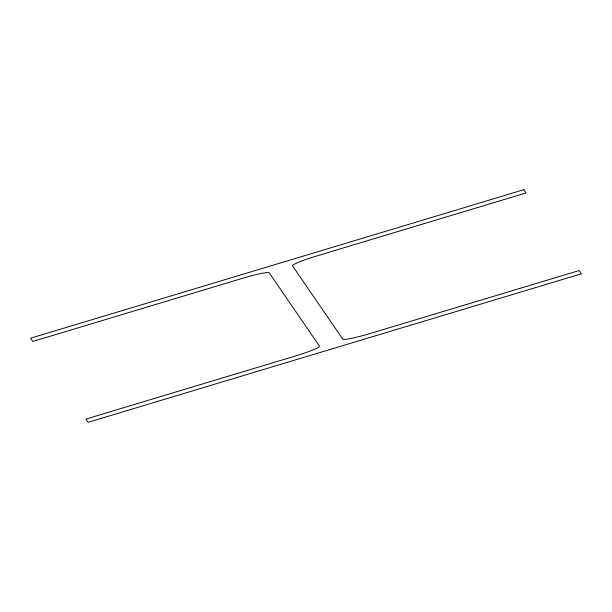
<?xml version="1.0" encoding="UTF-8"?>
<svg xmlns="http://www.w3.org/2000/svg" width="612" height="612" viewBox="0 0 612 612"><rect width="100%" height="100%" fill="white"/><g stroke="black" fill="none" stroke-linecap="round" stroke-linejoin="round"><path stroke-width="0.92" d="M523.788 189.705L30.6 338.199L32.826 341.45L242.038 278.452A26.897 2.486 -16.6 0 1 269.249 272.86L319.464 346.155A26.897 2.486 -16.6 0 1 295.198 356.054L85.986 419.052L88.212 422.295L581.4 273.801L579.174 270.55L369.962 333.548A26.897 2.486 -16.6 0 1 342.751 339.14L292.536 265.845A26.897 2.486 -16.6 0 1 316.802 255.946L526.014 192.948L523.788 189.705"/></g></svg>
